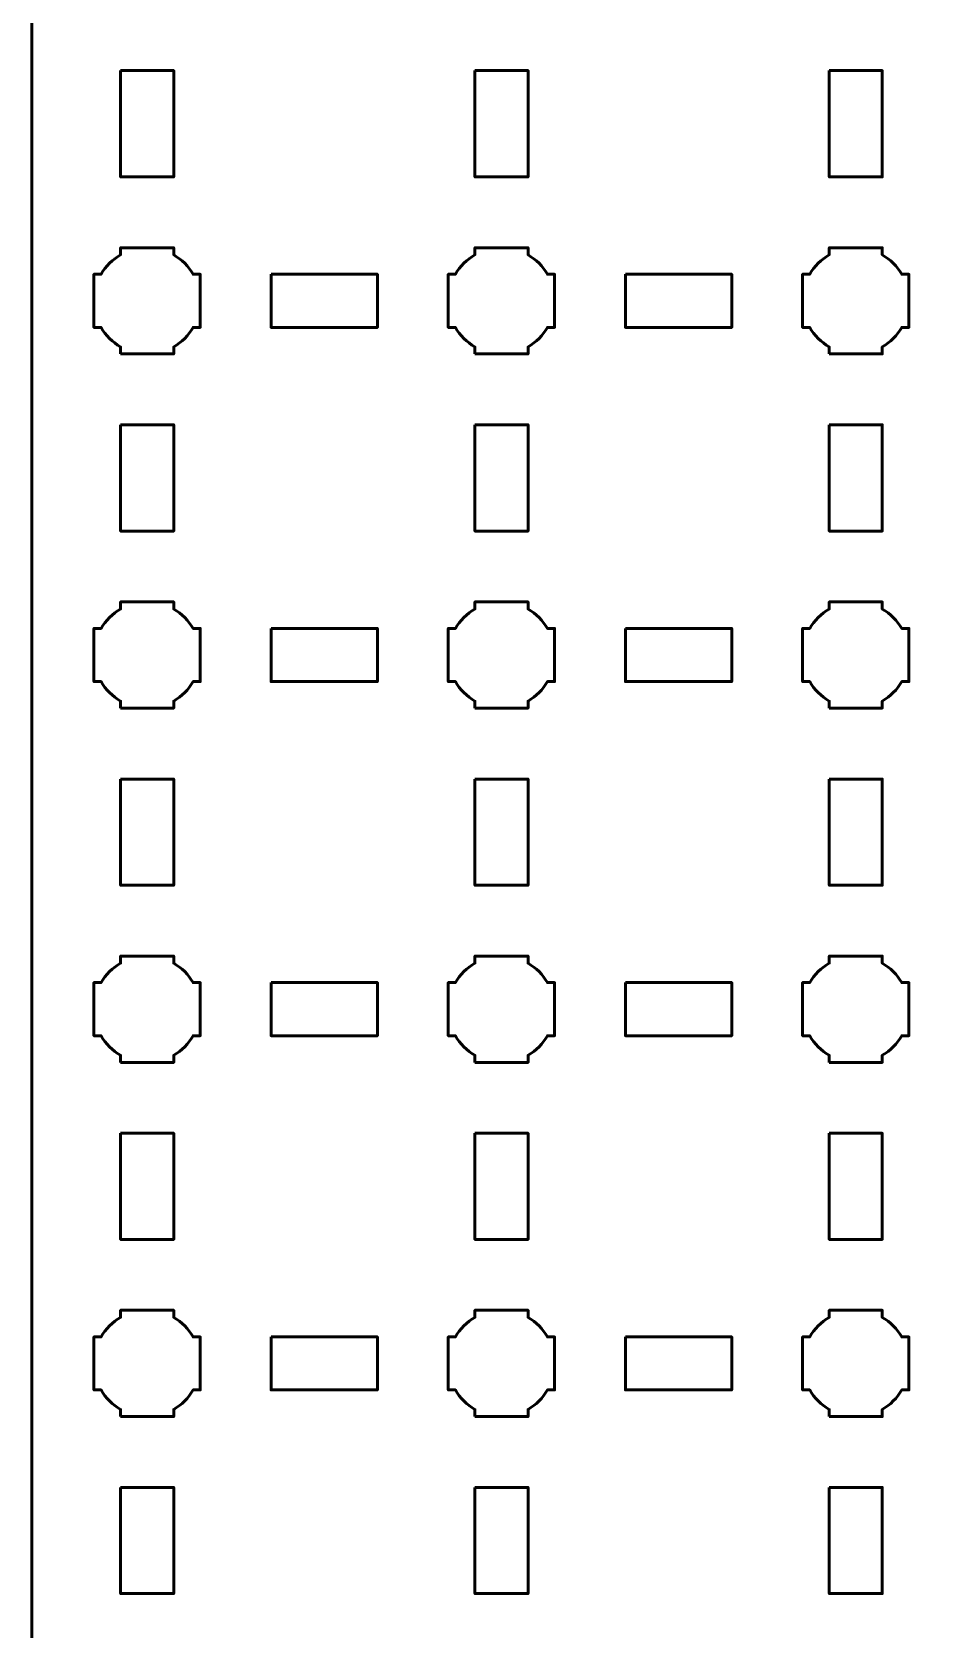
# Model space of a CAD drawing. Header units: centimetres. Extents: x -19.6 to 19.7, y -17.7 to 17.7.
# Drawn here: x -19.65 to -14.57, y -0.5 to 8.52 of the extents above; entities that cross this region are included whole.
import ezdxf

# ---------------------------------------------------------------- set-up
doc = ezdxf.new("R2010")
doc.units = ezdxf.units.CM
doc.header["$MEASUREMENT"] = 0
doc.layers.add('Layer 1', color=7, linetype='Continuous')

msp = doc.modelspace()

# ---------------------------------------------------------------- linework, layer by layer
at = {"layer": 'Layer 1', "lineweight": 53}
for points, knots in [([(-19.14991, 17.65006), (-19.14991, 17.65006), (19.15005, 17.65006), (19.15005, 17.65006), (19.15005, 17.65006), (19.42701, 17.65006), (19.65001, 17.42696), (19.65001, 17.14996), (19.65001, 17.14996), (19.65001, 17.14996), (19.65001, -17.14995), (19.65001, -17.14995), (19.65001, -17.14995), (19.65001, -17.42692), (19.42701, -17.65005), (19.15005, -17.65005), (19.15005, -17.65005), (19.15005, -17.65005), (-19.14991, -17.65005), (-19.14991, -17.65005), (-19.14991, -17.65005), (-19.42691, -17.65005), (-19.65, -17.42692), (-19.65, -17.14995), (-19.65, -17.14995), (-19.65, -17.14995), (-19.65, 17.14996), (-19.65, 17.14996), (-19.65, 17.14996), (-19.65, 17.42696), (-19.42691, 17.65006), (-19.14991, 17.65006)], [0, 0, 0, 0, 0.125, 0.125, 0.125, 0.125, 0.25, 0.25, 0.25, 0.25, 0.375, 0.375, 0.375, 0.375, 0.5, 0.5, 0.5, 0.5, 0.625, 0.625, 0.625, 0.625, 0.75, 0.75, 0.75, 0.75, 0.875, 0.875, 0.875, 0.875, 1, 1, 1, 1]), ([(-19.14991, 8.30007), (-19.14991, 8.30007), (-18.8499, 8.30007), (-18.8499, 8.30007), (-18.8499, 8.30007), (-18.8499, 8.30007), (-18.8499, 7.70007), (-18.8499, 7.70007), (-18.8499, 7.70007), (-18.8499, 7.70007), (-19.14991, 7.70007), (-19.14991, 7.70007), (-19.14991, 7.70007), (-19.14991, 7.70007), (-19.14991, 8.30007), (-19.14991, 8.30007)], [0, 0, 0, 0, 0.25, 0.25, 0.25, 0.25, 0.5, 0.5, 0.5, 0.5, 0.75, 0.75, 0.75, 0.75, 1, 1, 1, 1]), ([(-17.14997, 8.30007), (-17.14997, 8.30007), (-16.84997, 8.30007), (-16.84997, 8.30007), (-16.84997, 8.30007), (-16.84997, 8.30007), (-16.84997, 7.70007), (-16.84997, 7.70007), (-16.84997, 7.70007), (-16.84997, 7.70007), (-17.14997, 7.70007), (-17.14997, 7.70007), (-17.14997, 7.70007), (-17.14997, 7.70007), (-17.14997, 8.30007), (-17.14997, 8.30007)], [0, 0, 0, 0, 0.25, 0.25, 0.25, 0.25, 0.5, 0.5, 0.5, 0.5, 0.75, 0.75, 0.75, 0.75, 1, 1, 1, 1]), ([(-15.15004, 8.30007), (-15.15004, 8.30007), (-14.85004, 8.30007), (-14.85004, 8.30007), (-14.85004, 8.30007), (-14.85004, 8.30007), (-14.85004, 7.70007), (-14.85004, 7.70007), (-14.85004, 7.70007), (-14.85004, 7.70007), (-15.15004, 7.70007), (-15.15004, 7.70007), (-15.15004, 7.70007), (-15.15004, 7.70007), (-15.15004, 8.30007), (-15.15004, 8.30007)], [0, 0, 0, 0, 0.25, 0.25, 0.25, 0.25, 0.5, 0.5, 0.5, 0.5, 0.75, 0.75, 0.75, 0.75, 1, 1, 1, 1]), ([(-19.14991, 6.70005), (-19.14991, 6.70005), (-19.14991, 6.74013), (-19.14991, 6.74013), (-19.14991, 6.74013), (-19.19552, 6.76658), (-19.23344, 6.80451), (-19.25976, 6.85009), (-19.25976, 6.85009), (-19.25976, 6.85009), (-19.29998, 6.85009), (-19.29998, 6.85009), (-19.29998, 6.85009), (-19.29998, 6.85009), (-19.29998, 7.00002), (-19.29998, 7.00002), (-19.29998, 7.00002), (-19.29998, 7.00002), (-19.29998, 7.15009), (-19.29998, 7.15009), (-19.29998, 7.15009), (-19.29998, 7.15009), (-19.25976, 7.15009), (-19.25976, 7.15009), (-19.25976, 7.15009), (-19.23344, 7.19556), (-19.19552, 7.23349), (-19.14991, 7.25994), (-19.14991, 7.25994), (-19.14991, 7.25994), (-19.14991, 7.30002), (-19.14991, 7.30002), (-19.14991, 7.30002), (-19.14991, 7.30002), (-18.99997, 7.30002), (-18.99997, 7.30002), (-18.99997, 7.30002), (-18.99997, 7.30002), (-18.8499, 7.30002), (-18.8499, 7.30002), (-18.8499, 7.30002), (-18.8499, 7.30002), (-18.8499, 7.25994), (-18.8499, 7.25994), (-18.8499, 7.25994), (-18.80443, 7.23349), (-18.7664, 7.19556), (-18.74008, 7.15009), (-18.74008, 7.15009), (-18.74008, 7.15009), (-18.69997, 7.15009), (-18.69997, 7.15009), (-18.69997, 7.15009), (-18.69997, 7.15009), (-18.69997, 7.00002), (-18.69997, 7.00002), (-18.69997, 7.00002), (-18.69997, 7.00002), (-18.69997, 6.85009), (-18.69997, 6.85009), (-18.69997, 6.85009), (-18.69997, 6.85009), (-18.74008, 6.85009), (-18.74008, 6.85009), (-18.74008, 6.85009), (-18.7664, 6.80451), (-18.80443, 6.76658), (-18.8499, 6.74013), (-18.8499, 6.74013), (-18.8499, 6.74013), (-18.8499, 6.70005), (-18.8499, 6.70005), (-18.8499, 6.70005), (-18.8499, 6.70005), (-18.99997, 6.70005), (-18.99997, 6.70005), (-18.99997, 6.70005), (-18.99997, 6.70005), (-19.14991, 6.70005), (-19.14991, 6.70005)], [0, 0, 0, 0, 0.05, 0.05, 0.05, 0.05, 0.1, 0.1, 0.1, 0.1, 0.15, 0.15, 0.15, 0.15, 0.2, 0.2, 0.2, 0.2, 0.25, 0.25, 0.25, 0.25, 0.3, 0.3, 0.3, 0.3, 0.35, 0.35, 0.35, 0.35, 0.4, 0.4, 0.4, 0.4, 0.45, 0.45, 0.45, 0.45, 0.5, 0.5, 0.5, 0.5, 0.55, 0.55, 0.55, 0.55, 0.6, 0.6, 0.6, 0.6, 0.65, 0.65, 0.65, 0.65, 0.7, 0.7, 0.7, 0.7, 0.75, 0.75, 0.75, 0.75, 0.8, 0.8, 0.8, 0.8, 0.85, 0.85, 0.85, 0.85, 0.9, 0.9, 0.9, 0.9, 0.95, 0.95, 0.95, 0.95, 1, 1, 1, 1]), ([(-17.14997, 6.70005), (-17.14997, 6.70005), (-17.14997, 6.74013), (-17.14997, 6.74013), (-17.14997, 6.74013), (-17.19545, 6.76658), (-17.23348, 6.80451), (-17.25979, 6.85009), (-17.25979, 6.85009), (-17.25979, 6.85009), (-17.2999, 6.85009), (-17.2999, 6.85009), (-17.2999, 6.85009), (-17.2999, 6.85009), (-17.2999, 7.00002), (-17.2999, 7.00002), (-17.2999, 7.00002), (-17.2999, 7.00002), (-17.2999, 7.15009), (-17.2999, 7.15009), (-17.2999, 7.15009), (-17.2999, 7.15009), (-17.25979, 7.15009), (-17.25979, 7.15009), (-17.25979, 7.15009), (-17.23348, 7.19556), (-17.19545, 7.23349), (-17.14997, 7.25994), (-17.14997, 7.25994), (-17.14997, 7.25994), (-17.14997, 7.30002), (-17.14997, 7.30002), (-17.14997, 7.30002), (-17.14997, 7.30002), (-16.9999, 7.30002), (-16.9999, 7.30002), (-16.9999, 7.30002), (-16.9999, 7.30002), (-16.84997, 7.30002), (-16.84997, 7.30002), (-16.84997, 7.30002), (-16.84997, 7.30002), (-16.84997, 7.25994), (-16.84997, 7.25994), (-16.84997, 7.25994), (-16.8045, 7.23349), (-16.76647, 7.19556), (-16.74015, 7.15009), (-16.74015, 7.15009), (-16.74015, 7.15009), (-16.6999, 7.15009), (-16.6999, 7.15009), (-16.6999, 7.15009), (-16.6999, 7.15009), (-16.6999, 7.00002), (-16.6999, 7.00002), (-16.6999, 7.00002), (-16.6999, 7.00002), (-16.6999, 6.85009), (-16.6999, 6.85009), (-16.6999, 6.85009), (-16.6999, 6.85009), (-16.74015, 6.85009), (-16.74015, 6.85009), (-16.74015, 6.85009), (-16.76647, 6.80451), (-16.8045, 6.76658), (-16.84997, 6.74013), (-16.84997, 6.74013), (-16.84997, 6.74013), (-16.84997, 6.70005), (-16.84997, 6.70005), (-16.84997, 6.70005), (-16.84997, 6.70005), (-16.9999, 6.70005), (-16.9999, 6.70005), (-16.9999, 6.70005), (-16.9999, 6.70005), (-17.14997, 6.70005), (-17.14997, 6.70005)], [0, 0, 0, 0, 0.05, 0.05, 0.05, 0.05, 0.1, 0.1, 0.1, 0.1, 0.15, 0.15, 0.15, 0.15, 0.2, 0.2, 0.2, 0.2, 0.25, 0.25, 0.25, 0.25, 0.3, 0.3, 0.3, 0.3, 0.35, 0.35, 0.35, 0.35, 0.4, 0.4, 0.4, 0.4, 0.45, 0.45, 0.45, 0.45, 0.5, 0.5, 0.5, 0.5, 0.55, 0.55, 0.55, 0.55, 0.6, 0.6, 0.6, 0.6, 0.65, 0.65, 0.65, 0.65, 0.7, 0.7, 0.7, 0.7, 0.75, 0.75, 0.75, 0.75, 0.8, 0.8, 0.8, 0.8, 0.85, 0.85, 0.85, 0.85, 0.9, 0.9, 0.9, 0.9, 0.95, 0.95, 0.95, 0.95, 1, 1, 1, 1]), ([(-15.15004, 6.70005), (-15.15004, 6.70005), (-15.15004, 6.74013), (-15.15004, 6.74013), (-15.15004, 6.74013), (-15.19551, 6.76658), (-15.2334, 6.80451), (-15.25986, 6.85009), (-15.25986, 6.85009), (-15.25986, 6.85009), (-15.29997, 6.85009), (-15.29997, 6.85009), (-15.29997, 6.85009), (-15.29997, 6.85009), (-15.29997, 7.00002), (-15.29997, 7.00002), (-15.29997, 7.00002), (-15.29997, 7.00002), (-15.29997, 7.15009), (-15.29997, 7.15009), (-15.29997, 7.15009), (-15.29997, 7.15009), (-15.25986, 7.15009), (-15.25986, 7.15009), (-15.25986, 7.15009), (-15.2334, 7.19556), (-15.19551, 7.23349), (-15.15004, 7.25994), (-15.15004, 7.25994), (-15.15004, 7.25994), (-15.15004, 7.30002), (-15.15004, 7.30002), (-15.15004, 7.30002), (-15.15004, 7.30002), (-14.99997, 7.30002), (-14.99997, 7.30002), (-14.99997, 7.30002), (-14.99997, 7.30002), (-14.85004, 7.30002), (-14.85004, 7.30002), (-14.85004, 7.30002), (-14.85004, 7.30002), (-14.85004, 7.25994), (-14.85004, 7.25994), (-14.85004, 7.25994), (-14.80442, 7.23349), (-14.7665, 7.19556), (-14.74018, 7.15009), (-14.74018, 7.15009), (-14.74018, 7.15009), (-14.69997, 7.15009), (-14.69997, 7.15009), (-14.69997, 7.15009), (-14.69997, 7.15009), (-14.69997, 7.00002), (-14.69997, 7.00002), (-14.69997, 7.00002), (-14.69997, 7.00002), (-14.69997, 6.85009), (-14.69997, 6.85009), (-14.69997, 6.85009), (-14.69997, 6.85009), (-14.74018, 6.85009), (-14.74018, 6.85009), (-14.74018, 6.85009), (-14.7665, 6.80451), (-14.80442, 6.76658), (-14.85004, 6.74013), (-14.85004, 6.74013), (-14.85004, 6.74013), (-14.85004, 6.70005), (-14.85004, 6.70005), (-14.85004, 6.70005), (-14.85004, 6.70005), (-14.99997, 6.70005), (-14.99997, 6.70005), (-14.99997, 6.70005), (-14.99997, 6.70005), (-15.15004, 6.70005), (-15.15004, 6.70005)], [0, 0, 0, 0, 0.05, 0.05, 0.05, 0.05, 0.1, 0.1, 0.1, 0.1, 0.15, 0.15, 0.15, 0.15, 0.2, 0.2, 0.2, 0.2, 0.25, 0.25, 0.25, 0.25, 0.3, 0.3, 0.3, 0.3, 0.35, 0.35, 0.35, 0.35, 0.4, 0.4, 0.4, 0.4, 0.45, 0.45, 0.45, 0.45, 0.5, 0.5, 0.5, 0.5, 0.55, 0.55, 0.55, 0.55, 0.6, 0.6, 0.6, 0.6, 0.65, 0.65, 0.65, 0.65, 0.7, 0.7, 0.7, 0.7, 0.75, 0.75, 0.75, 0.75, 0.8, 0.8, 0.8, 0.8, 0.85, 0.85, 0.85, 0.85, 0.9, 0.9, 0.9, 0.9, 0.95, 0.95, 0.95, 0.95, 1, 1, 1, 1]), ([(-18.29996, 7.14995), (-18.29996, 7.14995), (-17.69995, 7.14995), (-17.69995, 7.14995), (-17.69995, 7.14995), (-17.69995, 7.14995), (-17.69995, 6.84995), (-17.69995, 6.84995), (-17.69995, 6.84995), (-17.69995, 6.84995), (-18.29996, 6.84995), (-18.29996, 6.84995), (-18.29996, 6.84995), (-18.29996, 6.84995), (-18.29996, 7.14995), (-18.29996, 7.14995)], [0, 0, 0, 0, 0.25, 0.25, 0.25, 0.25, 0.5, 0.5, 0.5, 0.5, 0.75, 0.75, 0.75, 0.75, 1, 1, 1, 1]), ([(-16.29999, 7.14995), (-16.29999, 7.14995), (-15.69999, 7.14995), (-15.69999, 7.14995), (-15.69999, 7.14995), (-15.69999, 7.14995), (-15.69999, 6.84995), (-15.69999, 6.84995), (-15.69999, 6.84995), (-15.69999, 6.84995), (-16.29999, 6.84995), (-16.29999, 6.84995), (-16.29999, 6.84995), (-16.29999, 6.84995), (-16.29999, 7.14995), (-16.29999, 7.14995)], [0, 0, 0, 0, 0.25, 0.25, 0.25, 0.25, 0.5, 0.5, 0.5, 0.5, 0.75, 0.75, 0.75, 0.75, 1, 1, 1, 1]), ([(-19.14991, 6.3), (-19.14991, 6.3), (-18.8499, 6.3), (-18.8499, 6.3), (-18.8499, 6.3), (-18.8499, 6.3), (-18.8499, 5.7), (-18.8499, 5.7), (-18.8499, 5.7), (-18.8499, 5.7), (-19.14991, 5.7), (-19.14991, 5.7), (-19.14991, 5.7), (-19.14991, 5.7), (-19.14991, 6.3), (-19.14991, 6.3)], [0, 0, 0, 0, 0.25, 0.25, 0.25, 0.25, 0.5, 0.5, 0.5, 0.5, 0.75, 0.75, 0.75, 0.75, 1, 1, 1, 1]), ([(-17.14997, 6.3), (-17.14997, 6.3), (-16.84997, 6.3), (-16.84997, 6.3), (-16.84997, 6.3), (-16.84997, 6.3), (-16.84997, 5.7), (-16.84997, 5.7), (-16.84997, 5.7), (-16.84997, 5.7), (-17.14997, 5.7), (-17.14997, 5.7), (-17.14997, 5.7), (-17.14997, 5.7), (-17.14997, 6.3), (-17.14997, 6.3)], [0, 0, 0, 0, 0.25, 0.25, 0.25, 0.25, 0.5, 0.5, 0.5, 0.5, 0.75, 0.75, 0.75, 0.75, 1, 1, 1, 1]), ([(-15.15004, 6.3), (-15.15004, 6.3), (-14.85004, 6.3), (-14.85004, 6.3), (-14.85004, 6.3), (-14.85004, 6.3), (-14.85004, 5.7), (-14.85004, 5.7), (-14.85004, 5.7), (-14.85004, 5.7), (-15.15004, 5.7), (-15.15004, 5.7), (-15.15004, 5.7), (-15.15004, 5.7), (-15.15004, 6.3), (-15.15004, 6.3)], [0, 0, 0, 0, 0.25, 0.25, 0.25, 0.25, 0.5, 0.5, 0.5, 0.5, 0.75, 0.75, 0.75, 0.75, 1, 1, 1, 1]), ([(-19.14991, 4.70008), (-19.14991, 4.70008), (-19.14991, 4.74019), (-19.14991, 4.74019), (-19.14991, 4.74019), (-19.19552, 4.76651), (-19.23344, 4.80454), (-19.25976, 4.85001), (-19.25976, 4.85001), (-19.25976, 4.85001), (-19.29998, 4.85001), (-19.29998, 4.85001), (-19.29998, 4.85001), (-19.29998, 4.85001), (-19.29998, 5.00009), (-19.29998, 5.00009), (-19.29998, 5.00009), (-19.29998, 5.00009), (-19.29998, 5.15002), (-19.29998, 5.15002), (-19.29998, 5.15002), (-19.29998, 5.15002), (-19.25976, 5.15002), (-19.25976, 5.15002), (-19.25976, 5.15002), (-19.23344, 5.19563), (-19.19552, 5.23352), (-19.14991, 5.25984), (-19.14991, 5.25984), (-19.14991, 5.25984), (-19.14991, 5.30009), (-19.14991, 5.30009), (-19.14991, 5.30009), (-19.14991, 5.30009), (-18.99997, 5.30009), (-18.99997, 5.30009), (-18.99997, 5.30009), (-18.99997, 5.30009), (-18.8499, 5.30009), (-18.8499, 5.30009), (-18.8499, 5.30009), (-18.8499, 5.30009), (-18.8499, 5.25984), (-18.8499, 5.25984), (-18.8499, 5.25984), (-18.80443, 5.23352), (-18.7664, 5.19563), (-18.74008, 5.15002), (-18.74008, 5.15002), (-18.74008, 5.15002), (-18.69997, 5.15002), (-18.69997, 5.15002), (-18.69997, 5.15002), (-18.69997, 5.15002), (-18.69997, 5.00009), (-18.69997, 5.00009), (-18.69997, 5.00009), (-18.69997, 5.00009), (-18.69997, 4.85001), (-18.69997, 4.85001), (-18.69997, 4.85001), (-18.69997, 4.85001), (-18.74008, 4.85001), (-18.74008, 4.85001), (-18.74008, 4.85001), (-18.7664, 4.80454), (-18.80443, 4.76651), (-18.8499, 4.74019), (-18.8499, 4.74019), (-18.8499, 4.74019), (-18.8499, 4.70008), (-18.8499, 4.70008), (-18.8499, 4.70008), (-18.8499, 4.70008), (-18.99997, 4.70008), (-18.99997, 4.70008), (-18.99997, 4.70008), (-18.99997, 4.70008), (-19.14991, 4.70008), (-19.14991, 4.70008)], [0, 0, 0, 0, 0.05, 0.05, 0.05, 0.05, 0.1, 0.1, 0.1, 0.1, 0.15, 0.15, 0.15, 0.15, 0.2, 0.2, 0.2, 0.2, 0.25, 0.25, 0.25, 0.25, 0.3, 0.3, 0.3, 0.3, 0.35, 0.35, 0.35, 0.35, 0.4, 0.4, 0.4, 0.4, 0.45, 0.45, 0.45, 0.45, 0.5, 0.5, 0.5, 0.5, 0.55, 0.55, 0.55, 0.55, 0.6, 0.6, 0.6, 0.6, 0.65, 0.65, 0.65, 0.65, 0.7, 0.7, 0.7, 0.7, 0.75, 0.75, 0.75, 0.75, 0.8, 0.8, 0.8, 0.8, 0.85, 0.85, 0.85, 0.85, 0.9, 0.9, 0.9, 0.9, 0.95, 0.95, 0.95, 0.95, 1, 1, 1, 1]), ([(-17.14997, 4.70008), (-17.14997, 4.70008), (-17.14997, 4.74019), (-17.14997, 4.74019), (-17.14997, 4.74019), (-17.19545, 4.76651), (-17.23348, 4.80454), (-17.25979, 4.85001), (-17.25979, 4.85001), (-17.25979, 4.85001), (-17.2999, 4.85001), (-17.2999, 4.85001), (-17.2999, 4.85001), (-17.2999, 4.85001), (-17.2999, 5.00009), (-17.2999, 5.00009), (-17.2999, 5.00009), (-17.2999, 5.00009), (-17.2999, 5.15002), (-17.2999, 5.15002), (-17.2999, 5.15002), (-17.2999, 5.15002), (-17.25979, 5.15002), (-17.25979, 5.15002), (-17.25979, 5.15002), (-17.23348, 5.19563), (-17.19545, 5.23352), (-17.14997, 5.25984), (-17.14997, 5.25984), (-17.14997, 5.25984), (-17.14997, 5.30009), (-17.14997, 5.30009), (-17.14997, 5.30009), (-17.14997, 5.30009), (-16.9999, 5.30009), (-16.9999, 5.30009), (-16.9999, 5.30009), (-16.9999, 5.30009), (-16.84997, 5.30009), (-16.84997, 5.30009), (-16.84997, 5.30009), (-16.84997, 5.30009), (-16.84997, 5.25984), (-16.84997, 5.25984), (-16.84997, 5.25984), (-16.8045, 5.23352), (-16.76647, 5.19563), (-16.74015, 5.15002), (-16.74015, 5.15002), (-16.74015, 5.15002), (-16.6999, 5.15002), (-16.6999, 5.15002), (-16.6999, 5.15002), (-16.6999, 5.15002), (-16.6999, 5.00009), (-16.6999, 5.00009), (-16.6999, 5.00009), (-16.6999, 5.00009), (-16.6999, 4.85001), (-16.6999, 4.85001), (-16.6999, 4.85001), (-16.6999, 4.85001), (-16.74015, 4.85001), (-16.74015, 4.85001), (-16.74015, 4.85001), (-16.76647, 4.80454), (-16.8045, 4.76651), (-16.84997, 4.74019), (-16.84997, 4.74019), (-16.84997, 4.74019), (-16.84997, 4.70008), (-16.84997, 4.70008), (-16.84997, 4.70008), (-16.84997, 4.70008), (-16.9999, 4.70008), (-16.9999, 4.70008), (-16.9999, 4.70008), (-16.9999, 4.70008), (-17.14997, 4.70008), (-17.14997, 4.70008)], [0, 0, 0, 0, 0.05, 0.05, 0.05, 0.05, 0.1, 0.1, 0.1, 0.1, 0.15, 0.15, 0.15, 0.15, 0.2, 0.2, 0.2, 0.2, 0.25, 0.25, 0.25, 0.25, 0.3, 0.3, 0.3, 0.3, 0.35, 0.35, 0.35, 0.35, 0.4, 0.4, 0.4, 0.4, 0.45, 0.45, 0.45, 0.45, 0.5, 0.5, 0.5, 0.5, 0.55, 0.55, 0.55, 0.55, 0.6, 0.6, 0.6, 0.6, 0.65, 0.65, 0.65, 0.65, 0.7, 0.7, 0.7, 0.7, 0.75, 0.75, 0.75, 0.75, 0.8, 0.8, 0.8, 0.8, 0.85, 0.85, 0.85, 0.85, 0.9, 0.9, 0.9, 0.9, 0.95, 0.95, 0.95, 0.95, 1, 1, 1, 1]), ([(-15.15004, 4.70008), (-15.15004, 4.70008), (-15.15004, 4.74019), (-15.15004, 4.74019), (-15.15004, 4.74019), (-15.19551, 4.76651), (-15.2334, 4.80454), (-15.25986, 4.85001), (-15.25986, 4.85001), (-15.25986, 4.85001), (-15.29997, 4.85001), (-15.29997, 4.85001), (-15.29997, 4.85001), (-15.29997, 4.85001), (-15.29997, 5.00009), (-15.29997, 5.00009), (-15.29997, 5.00009), (-15.29997, 5.00009), (-15.29997, 5.15002), (-15.29997, 5.15002), (-15.29997, 5.15002), (-15.29997, 5.15002), (-15.25986, 5.15002), (-15.25986, 5.15002), (-15.25986, 5.15002), (-15.2334, 5.19563), (-15.19551, 5.23352), (-15.15004, 5.25984), (-15.15004, 5.25984), (-15.15004, 5.25984), (-15.15004, 5.30009), (-15.15004, 5.30009), (-15.15004, 5.30009), (-15.15004, 5.30009), (-14.99997, 5.30009), (-14.99997, 5.30009), (-14.99997, 5.30009), (-14.99997, 5.30009), (-14.85004, 5.30009), (-14.85004, 5.30009), (-14.85004, 5.30009), (-14.85004, 5.30009), (-14.85004, 5.25984), (-14.85004, 5.25984), (-14.85004, 5.25984), (-14.80442, 5.23352), (-14.7665, 5.19563), (-14.74018, 5.15002), (-14.74018, 5.15002), (-14.74018, 5.15002), (-14.69997, 5.15002), (-14.69997, 5.15002), (-14.69997, 5.15002), (-14.69997, 5.15002), (-14.69997, 5.00009), (-14.69997, 5.00009), (-14.69997, 5.00009), (-14.69997, 5.00009), (-14.69997, 4.85001), (-14.69997, 4.85001), (-14.69997, 4.85001), (-14.69997, 4.85001), (-14.74018, 4.85001), (-14.74018, 4.85001), (-14.74018, 4.85001), (-14.7665, 4.80454), (-14.80442, 4.76651), (-14.85004, 4.74019), (-14.85004, 4.74019), (-14.85004, 4.74019), (-14.85004, 4.70008), (-14.85004, 4.70008), (-14.85004, 4.70008), (-14.85004, 4.70008), (-14.99997, 4.70008), (-14.99997, 4.70008), (-14.99997, 4.70008), (-14.99997, 4.70008), (-15.15004, 4.70008), (-15.15004, 4.70008)], [0, 0, 0, 0, 0.05, 0.05, 0.05, 0.05, 0.1, 0.1, 0.1, 0.1, 0.15, 0.15, 0.15, 0.15, 0.2, 0.2, 0.2, 0.2, 0.25, 0.25, 0.25, 0.25, 0.3, 0.3, 0.3, 0.3, 0.35, 0.35, 0.35, 0.35, 0.4, 0.4, 0.4, 0.4, 0.45, 0.45, 0.45, 0.45, 0.5, 0.5, 0.5, 0.5, 0.55, 0.55, 0.55, 0.55, 0.6, 0.6, 0.6, 0.6, 0.65, 0.65, 0.65, 0.65, 0.7, 0.7, 0.7, 0.7, 0.75, 0.75, 0.75, 0.75, 0.8, 0.8, 0.8, 0.8, 0.85, 0.85, 0.85, 0.85, 0.9, 0.9, 0.9, 0.9, 0.95, 0.95, 0.95, 0.95, 1, 1, 1, 1]), ([(-18.29996, 5.15002), (-18.29996, 5.15002), (-17.69995, 5.15002), (-17.69995, 5.15002), (-17.69995, 5.15002), (-17.69995, 5.15002), (-17.69995, 4.85001), (-17.69995, 4.85001), (-17.69995, 4.85001), (-17.69995, 4.85001), (-18.29996, 4.85001), (-18.29996, 4.85001), (-18.29996, 4.85001), (-18.29996, 4.85001), (-18.29996, 5.15002), (-18.29996, 5.15002)], [0, 0, 0, 0, 0.25, 0.25, 0.25, 0.25, 0.5, 0.5, 0.5, 0.5, 0.75, 0.75, 0.75, 0.75, 1, 1, 1, 1]), ([(-16.29999, 5.15002), (-16.29999, 5.15002), (-15.69999, 5.15002), (-15.69999, 5.15002), (-15.69999, 5.15002), (-15.69999, 5.15002), (-15.69999, 4.85001), (-15.69999, 4.85001), (-15.69999, 4.85001), (-15.69999, 4.85001), (-16.29999, 4.85001), (-16.29999, 4.85001), (-16.29999, 4.85001), (-16.29999, 4.85001), (-16.29999, 5.15002), (-16.29999, 5.15002)], [0, 0, 0, 0, 0.25, 0.25, 0.25, 0.25, 0.5, 0.5, 0.5, 0.5, 0.75, 0.75, 0.75, 0.75, 1, 1, 1, 1]), ([(-19.14991, 4.30003), (-19.14991, 4.30003), (-18.8499, 4.30003), (-18.8499, 4.30003), (-18.8499, 4.30003), (-18.8499, 4.30003), (-18.8499, 3.70003), (-18.8499, 3.70003), (-18.8499, 3.70003), (-18.8499, 3.70003), (-19.14991, 3.70003), (-19.14991, 3.70003), (-19.14991, 3.70003), (-19.14991, 3.70003), (-19.14991, 4.30003), (-19.14991, 4.30003)], [0, 0, 0, 0, 0.25, 0.25, 0.25, 0.25, 0.5, 0.5, 0.5, 0.5, 0.75, 0.75, 0.75, 0.75, 1, 1, 1, 1]), ([(-17.14997, 4.30003), (-17.14997, 4.30003), (-16.84997, 4.30003), (-16.84997, 4.30003), (-16.84997, 4.30003), (-16.84997, 4.30003), (-16.84997, 3.70003), (-16.84997, 3.70003), (-16.84997, 3.70003), (-16.84997, 3.70003), (-17.14997, 3.70003), (-17.14997, 3.70003), (-17.14997, 3.70003), (-17.14997, 3.70003), (-17.14997, 4.30003), (-17.14997, 4.30003)], [0, 0, 0, 0, 0.25, 0.25, 0.25, 0.25, 0.5, 0.5, 0.5, 0.5, 0.75, 0.75, 0.75, 0.75, 1, 1, 1, 1]), ([(-15.15004, 4.30003), (-15.15004, 4.30003), (-14.85004, 4.30003), (-14.85004, 4.30003), (-14.85004, 4.30003), (-14.85004, 4.30003), (-14.85004, 3.70003), (-14.85004, 3.70003), (-14.85004, 3.70003), (-14.85004, 3.70003), (-15.15004, 3.70003), (-15.15004, 3.70003), (-15.15004, 3.70003), (-15.15004, 3.70003), (-15.15004, 4.30003), (-15.15004, 4.30003)], [0, 0, 0, 0, 0.25, 0.25, 0.25, 0.25, 0.5, 0.5, 0.5, 0.5, 0.75, 0.75, 0.75, 0.75, 1, 1, 1, 1]), ([(-19.14991, 2.70001), (-19.14991, 2.70001), (-19.14991, 2.74023), (-19.14991, 2.74023), (-19.14991, 2.74023), (-19.19552, 2.76658), (-19.23344, 2.80447), (-19.25976, 2.85008), (-19.25976, 2.85008), (-19.25976, 2.85008), (-19.29998, 2.85008), (-19.29998, 2.85008), (-19.29998, 2.85008), (-19.29998, 2.85008), (-19.29998, 3.00001), (-19.29998, 3.00001), (-19.29998, 3.00001), (-19.29998, 3.00001), (-19.29998, 3.15008), (-19.29998, 3.15008), (-19.29998, 3.15008), (-19.29998, 3.15008), (-19.25976, 3.15008), (-19.25976, 3.15008), (-19.25976, 3.15008), (-19.23344, 3.19556), (-19.19552, 3.23359), (-19.14991, 3.2599), (-19.14991, 3.2599), (-19.14991, 3.2599), (-19.14991, 3.30001), (-19.14991, 3.30001), (-19.14991, 3.30001), (-19.14991, 3.30001), (-18.99997, 3.30001), (-18.99997, 3.30001), (-18.99997, 3.30001), (-18.99997, 3.30001), (-18.8499, 3.30001), (-18.8499, 3.30001), (-18.8499, 3.30001), (-18.8499, 3.30001), (-18.8499, 3.2599), (-18.8499, 3.2599), (-18.8499, 3.2599), (-18.80443, 3.23359), (-18.7664, 3.19556), (-18.74008, 3.15008), (-18.74008, 3.15008), (-18.74008, 3.15008), (-18.69997, 3.15008), (-18.69997, 3.15008), (-18.69997, 3.15008), (-18.69997, 3.15008), (-18.69997, 3.00001), (-18.69997, 3.00001), (-18.69997, 3.00001), (-18.69997, 3.00001), (-18.69997, 2.85008), (-18.69997, 2.85008), (-18.69997, 2.85008), (-18.69997, 2.85008), (-18.74008, 2.85008), (-18.74008, 2.85008), (-18.74008, 2.85008), (-18.7664, 2.80447), (-18.80443, 2.76658), (-18.8499, 2.74023), (-18.8499, 2.74023), (-18.8499, 2.74023), (-18.8499, 2.70001), (-18.8499, 2.70001), (-18.8499, 2.70001), (-18.8499, 2.70001), (-18.99997, 2.70001), (-18.99997, 2.70001), (-18.99997, 2.70001), (-18.99997, 2.70001), (-19.14991, 2.70001), (-19.14991, 2.70001)], [0, 0, 0, 0, 0.05, 0.05, 0.05, 0.05, 0.1, 0.1, 0.1, 0.1, 0.15, 0.15, 0.15, 0.15, 0.2, 0.2, 0.2, 0.2, 0.25, 0.25, 0.25, 0.25, 0.3, 0.3, 0.3, 0.3, 0.35, 0.35, 0.35, 0.35, 0.4, 0.4, 0.4, 0.4, 0.45, 0.45, 0.45, 0.45, 0.5, 0.5, 0.5, 0.5, 0.55, 0.55, 0.55, 0.55, 0.6, 0.6, 0.6, 0.6, 0.65, 0.65, 0.65, 0.65, 0.7, 0.7, 0.7, 0.7, 0.75, 0.75, 0.75, 0.75, 0.8, 0.8, 0.8, 0.8, 0.85, 0.85, 0.85, 0.85, 0.9, 0.9, 0.9, 0.9, 0.95, 0.95, 0.95, 0.95, 1, 1, 1, 1]), ([(-17.14997, 2.70001), (-17.14997, 2.70001), (-17.14997, 2.74023), (-17.14997, 2.74023), (-17.14997, 2.74023), (-17.19545, 2.76658), (-17.23348, 2.80447), (-17.25979, 2.85008), (-17.25979, 2.85008), (-17.25979, 2.85008), (-17.2999, 2.85008), (-17.2999, 2.85008), (-17.2999, 2.85008), (-17.2999, 2.85008), (-17.2999, 3.00001), (-17.2999, 3.00001), (-17.2999, 3.00001), (-17.2999, 3.00001), (-17.2999, 3.15008), (-17.2999, 3.15008), (-17.2999, 3.15008), (-17.2999, 3.15008), (-17.25979, 3.15008), (-17.25979, 3.15008), (-17.25979, 3.15008), (-17.23348, 3.19556), (-17.19545, 3.23359), (-17.14997, 3.2599), (-17.14997, 3.2599), (-17.14997, 3.2599), (-17.14997, 3.30001), (-17.14997, 3.30001), (-17.14997, 3.30001), (-17.14997, 3.30001), (-16.9999, 3.30001), (-16.9999, 3.30001), (-16.9999, 3.30001), (-16.9999, 3.30001), (-16.84997, 3.30001), (-16.84997, 3.30001), (-16.84997, 3.30001), (-16.84997, 3.30001), (-16.84997, 3.2599), (-16.84997, 3.2599), (-16.84997, 3.2599), (-16.8045, 3.23359), (-16.76647, 3.19556), (-16.74015, 3.15008), (-16.74015, 3.15008), (-16.74015, 3.15008), (-16.6999, 3.15008), (-16.6999, 3.15008), (-16.6999, 3.15008), (-16.6999, 3.15008), (-16.6999, 3.00001), (-16.6999, 3.00001), (-16.6999, 3.00001), (-16.6999, 3.00001), (-16.6999, 2.85008), (-16.6999, 2.85008), (-16.6999, 2.85008), (-16.6999, 2.85008), (-16.74015, 2.85008), (-16.74015, 2.85008), (-16.74015, 2.85008), (-16.76647, 2.80447), (-16.8045, 2.76658), (-16.84997, 2.74023), (-16.84997, 2.74023), (-16.84997, 2.74023), (-16.84997, 2.70001), (-16.84997, 2.70001), (-16.84997, 2.70001), (-16.84997, 2.70001), (-16.9999, 2.70001), (-16.9999, 2.70001), (-16.9999, 2.70001), (-16.9999, 2.70001), (-17.14997, 2.70001), (-17.14997, 2.70001)], [0, 0, 0, 0, 0.05, 0.05, 0.05, 0.05, 0.1, 0.1, 0.1, 0.1, 0.15, 0.15, 0.15, 0.15, 0.2, 0.2, 0.2, 0.2, 0.25, 0.25, 0.25, 0.25, 0.3, 0.3, 0.3, 0.3, 0.35, 0.35, 0.35, 0.35, 0.4, 0.4, 0.4, 0.4, 0.45, 0.45, 0.45, 0.45, 0.5, 0.5, 0.5, 0.5, 0.55, 0.55, 0.55, 0.55, 0.6, 0.6, 0.6, 0.6, 0.65, 0.65, 0.65, 0.65, 0.7, 0.7, 0.7, 0.7, 0.75, 0.75, 0.75, 0.75, 0.8, 0.8, 0.8, 0.8, 0.85, 0.85, 0.85, 0.85, 0.9, 0.9, 0.9, 0.9, 0.95, 0.95, 0.95, 0.95, 1, 1, 1, 1]), ([(-15.15004, 2.70001), (-15.15004, 2.70001), (-15.15004, 2.74023), (-15.15004, 2.74023), (-15.15004, 2.74023), (-15.19551, 2.76658), (-15.2334, 2.80447), (-15.25986, 2.85008), (-15.25986, 2.85008), (-15.25986, 2.85008), (-15.29997, 2.85008), (-15.29997, 2.85008), (-15.29997, 2.85008), (-15.29997, 2.85008), (-15.29997, 3.00001), (-15.29997, 3.00001), (-15.29997, 3.00001), (-15.29997, 3.00001), (-15.29997, 3.15008), (-15.29997, 3.15008), (-15.29997, 3.15008), (-15.29997, 3.15008), (-15.25986, 3.15008), (-15.25986, 3.15008), (-15.25986, 3.15008), (-15.2334, 3.19556), (-15.19551, 3.23359), (-15.15004, 3.2599), (-15.15004, 3.2599), (-15.15004, 3.2599), (-15.15004, 3.30001), (-15.15004, 3.30001), (-15.15004, 3.30001), (-15.15004, 3.30001), (-14.99997, 3.30001), (-14.99997, 3.30001), (-14.99997, 3.30001), (-14.99997, 3.30001), (-14.85004, 3.30001), (-14.85004, 3.30001), (-14.85004, 3.30001), (-14.85004, 3.30001), (-14.85004, 3.2599), (-14.85004, 3.2599), (-14.85004, 3.2599), (-14.80442, 3.23359), (-14.7665, 3.19556), (-14.74018, 3.15008), (-14.74018, 3.15008), (-14.74018, 3.15008), (-14.69997, 3.15008), (-14.69997, 3.15008), (-14.69997, 3.15008), (-14.69997, 3.15008), (-14.69997, 3.00001), (-14.69997, 3.00001), (-14.69997, 3.00001), (-14.69997, 3.00001), (-14.69997, 2.85008), (-14.69997, 2.85008), (-14.69997, 2.85008), (-14.69997, 2.85008), (-14.74018, 2.85008), (-14.74018, 2.85008), (-14.74018, 2.85008), (-14.7665, 2.80447), (-14.80442, 2.76658), (-14.85004, 2.74023), (-14.85004, 2.74023), (-14.85004, 2.74023), (-14.85004, 2.70001), (-14.85004, 2.70001), (-14.85004, 2.70001), (-14.85004, 2.70001), (-14.99997, 2.70001), (-14.99997, 2.70001), (-14.99997, 2.70001), (-14.99997, 2.70001), (-15.15004, 2.70001), (-15.15004, 2.70001)], [0, 0, 0, 0, 0.05, 0.05, 0.05, 0.05, 0.1, 0.1, 0.1, 0.1, 0.15, 0.15, 0.15, 0.15, 0.2, 0.2, 0.2, 0.2, 0.25, 0.25, 0.25, 0.25, 0.3, 0.3, 0.3, 0.3, 0.35, 0.35, 0.35, 0.35, 0.4, 0.4, 0.4, 0.4, 0.45, 0.45, 0.45, 0.45, 0.5, 0.5, 0.5, 0.5, 0.55, 0.55, 0.55, 0.55, 0.6, 0.6, 0.6, 0.6, 0.65, 0.65, 0.65, 0.65, 0.7, 0.7, 0.7, 0.7, 0.75, 0.75, 0.75, 0.75, 0.8, 0.8, 0.8, 0.8, 0.85, 0.85, 0.85, 0.85, 0.9, 0.9, 0.9, 0.9, 0.95, 0.95, 0.95, 0.95, 1, 1, 1, 1]), ([(-18.29996, 3.15008), (-18.29996, 3.15008), (-17.69995, 3.15008), (-17.69995, 3.15008), (-17.69995, 3.15008), (-17.69995, 3.15008), (-17.69995, 2.85008), (-17.69995, 2.85008), (-17.69995, 2.85008), (-17.69995, 2.85008), (-18.29996, 2.85008), (-18.29996, 2.85008), (-18.29996, 2.85008), (-18.29996, 2.85008), (-18.29996, 3.15008), (-18.29996, 3.15008)], [0, 0, 0, 0, 0.25, 0.25, 0.25, 0.25, 0.5, 0.5, 0.5, 0.5, 0.75, 0.75, 0.75, 0.75, 1, 1, 1, 1]), ([(-16.29999, 3.15008), (-16.29999, 3.15008), (-15.69999, 3.15008), (-15.69999, 3.15008), (-15.69999, 3.15008), (-15.69999, 3.15008), (-15.69999, 2.85008), (-15.69999, 2.85008), (-15.69999, 2.85008), (-15.69999, 2.85008), (-16.29999, 2.85008), (-16.29999, 2.85008), (-16.29999, 2.85008), (-16.29999, 2.85008), (-16.29999, 3.15008), (-16.29999, 3.15008)], [0, 0, 0, 0, 0.25, 0.25, 0.25, 0.25, 0.5, 0.5, 0.5, 0.5, 0.75, 0.75, 0.75, 0.75, 1, 1, 1, 1]), ([(-19.14991, 2.29996), (-19.14991, 2.29996), (-18.8499, 2.29996), (-18.8499, 2.29996), (-18.8499, 2.29996), (-18.8499, 2.29996), (-18.8499, 1.69995), (-18.8499, 1.69995), (-18.8499, 1.69995), (-18.8499, 1.69995), (-19.14991, 1.69995), (-19.14991, 1.69995), (-19.14991, 1.69995), (-19.14991, 1.69995), (-19.14991, 2.29996), (-19.14991, 2.29996)], [0, 0, 0, 0, 0.25, 0.25, 0.25, 0.25, 0.5, 0.5, 0.5, 0.5, 0.75, 0.75, 0.75, 0.75, 1, 1, 1, 1]), ([(-17.14997, 2.29996), (-17.14997, 2.29996), (-16.84997, 2.29996), (-16.84997, 2.29996), (-16.84997, 2.29996), (-16.84997, 2.29996), (-16.84997, 1.69995), (-16.84997, 1.69995), (-16.84997, 1.69995), (-16.84997, 1.69995), (-17.14997, 1.69995), (-17.14997, 1.69995), (-17.14997, 1.69995), (-17.14997, 1.69995), (-17.14997, 2.29996), (-17.14997, 2.29996)], [0, 0, 0, 0, 0.25, 0.25, 0.25, 0.25, 0.5, 0.5, 0.5, 0.5, 0.75, 0.75, 0.75, 0.75, 1, 1, 1, 1]), ([(-15.15004, 2.29996), (-15.15004, 2.29996), (-14.85004, 2.29996), (-14.85004, 2.29996), (-14.85004, 2.29996), (-14.85004, 2.29996), (-14.85004, 1.69995), (-14.85004, 1.69995), (-14.85004, 1.69995), (-14.85004, 1.69995), (-15.15004, 1.69995), (-15.15004, 1.69995), (-15.15004, 1.69995), (-15.15004, 1.69995), (-15.15004, 2.29996), (-15.15004, 2.29996)], [0, 0, 0, 0, 0.25, 0.25, 0.25, 0.25, 0.5, 0.5, 0.5, 0.5, 0.75, 0.75, 0.75, 0.75, 1, 1, 1, 1]), ([(-19.14991, 0.70004), (-19.14991, 0.70004), (-19.14991, 0.74015), (-19.14991, 0.74015), (-19.14991, 0.74015), (-19.19552, 0.76661), (-19.23344, 0.8045), (-19.25976, 0.84997), (-19.25976, 0.84997), (-19.25976, 0.84997), (-19.29998, 0.84997), (-19.29998, 0.84997), (-19.29998, 0.84997), (-19.29998, 0.84997), (-19.29998, 1.00004), (-19.29998, 1.00004), (-19.29998, 1.00004), (-19.29998, 1.00004), (-19.29998, 1.14997), (-19.29998, 1.14997), (-19.29998, 1.14997), (-19.29998, 1.14997), (-19.25976, 1.14997), (-19.25976, 1.14997), (-19.25976, 1.14997), (-19.23344, 1.19559), (-19.19552, 1.23351), (-19.14991, 1.25997), (-19.14991, 1.25997), (-19.14991, 1.25997), (-19.14991, 1.30005), (-19.14991, 1.30005), (-19.14991, 1.30005), (-19.14991, 1.30005), (-18.99997, 1.30005), (-18.99997, 1.30005), (-18.99997, 1.30005), (-18.99997, 1.30005), (-18.8499, 1.30005), (-18.8499, 1.30005), (-18.8499, 1.30005), (-18.8499, 1.30005), (-18.8499, 1.25997), (-18.8499, 1.25997), (-18.8499, 1.25997), (-18.80443, 1.23351), (-18.7664, 1.19559), (-18.74008, 1.14997), (-18.74008, 1.14997), (-18.74008, 1.14997), (-18.69997, 1.14997), (-18.69997, 1.14997), (-18.69997, 1.14997), (-18.69997, 1.14997), (-18.69997, 1.00004), (-18.69997, 1.00004), (-18.69997, 1.00004), (-18.69997, 1.00004), (-18.69997, 0.84997), (-18.69997, 0.84997), (-18.69997, 0.84997), (-18.69997, 0.84997), (-18.74008, 0.84997), (-18.74008, 0.84997), (-18.74008, 0.84997), (-18.7664, 0.8045), (-18.80443, 0.76661), (-18.8499, 0.74015), (-18.8499, 0.74015), (-18.8499, 0.74015), (-18.8499, 0.70004), (-18.8499, 0.70004), (-18.8499, 0.70004), (-18.8499, 0.70004), (-18.99997, 0.70004), (-18.99997, 0.70004), (-18.99997, 0.70004), (-18.99997, 0.70004), (-19.14991, 0.70004), (-19.14991, 0.70004)], [0, 0, 0, 0, 0.05, 0.05, 0.05, 0.05, 0.1, 0.1, 0.1, 0.1, 0.15, 0.15, 0.15, 0.15, 0.2, 0.2, 0.2, 0.2, 0.25, 0.25, 0.25, 0.25, 0.3, 0.3, 0.3, 0.3, 0.35, 0.35, 0.35, 0.35, 0.4, 0.4, 0.4, 0.4, 0.45, 0.45, 0.45, 0.45, 0.5, 0.5, 0.5, 0.5, 0.55, 0.55, 0.55, 0.55, 0.6, 0.6, 0.6, 0.6, 0.65, 0.65, 0.65, 0.65, 0.7, 0.7, 0.7, 0.7, 0.75, 0.75, 0.75, 0.75, 0.8, 0.8, 0.8, 0.8, 0.85, 0.85, 0.85, 0.85, 0.9, 0.9, 0.9, 0.9, 0.95, 0.95, 0.95, 0.95, 1, 1, 1, 1]), ([(-17.14997, 0.70004), (-17.14997, 0.70004), (-17.14997, 0.74015), (-17.14997, 0.74015), (-17.14997, 0.74015), (-17.19545, 0.76661), (-17.23348, 0.8045), (-17.25979, 0.84997), (-17.25979, 0.84997), (-17.25979, 0.84997), (-17.2999, 0.84997), (-17.2999, 0.84997), (-17.2999, 0.84997), (-17.2999, 0.84997), (-17.2999, 1.00004), (-17.2999, 1.00004), (-17.2999, 1.00004), (-17.2999, 1.00004), (-17.2999, 1.14997), (-17.2999, 1.14997), (-17.2999, 1.14997), (-17.2999, 1.14997), (-17.25979, 1.14997), (-17.25979, 1.14997), (-17.25979, 1.14997), (-17.23348, 1.19559), (-17.19545, 1.23351), (-17.14997, 1.25997), (-17.14997, 1.25997), (-17.14997, 1.25997), (-17.14997, 1.30005), (-17.14997, 1.30005), (-17.14997, 1.30005), (-17.14997, 1.30005), (-16.9999, 1.30005), (-16.9999, 1.30005), (-16.9999, 1.30005), (-16.9999, 1.30005), (-16.84997, 1.30005), (-16.84997, 1.30005), (-16.84997, 1.30005), (-16.84997, 1.30005), (-16.84997, 1.25997), (-16.84997, 1.25997), (-16.84997, 1.25997), (-16.8045, 1.23351), (-16.76647, 1.19559), (-16.74015, 1.14997), (-16.74015, 1.14997), (-16.74015, 1.14997), (-16.6999, 1.14997), (-16.6999, 1.14997), (-16.6999, 1.14997), (-16.6999, 1.14997), (-16.6999, 1.00004), (-16.6999, 1.00004), (-16.6999, 1.00004), (-16.6999, 1.00004), (-16.6999, 0.84997), (-16.6999, 0.84997), (-16.6999, 0.84997), (-16.6999, 0.84997), (-16.74015, 0.84997), (-16.74015, 0.84997), (-16.74015, 0.84997), (-16.76647, 0.8045), (-16.8045, 0.76661), (-16.84997, 0.74015), (-16.84997, 0.74015), (-16.84997, 0.74015), (-16.84997, 0.70004), (-16.84997, 0.70004), (-16.84997, 0.70004), (-16.84997, 0.70004), (-16.9999, 0.70004), (-16.9999, 0.70004), (-16.9999, 0.70004), (-16.9999, 0.70004), (-17.14997, 0.70004), (-17.14997, 0.70004)], [0, 0, 0, 0, 0.05, 0.05, 0.05, 0.05, 0.1, 0.1, 0.1, 0.1, 0.15, 0.15, 0.15, 0.15, 0.2, 0.2, 0.2, 0.2, 0.25, 0.25, 0.25, 0.25, 0.3, 0.3, 0.3, 0.3, 0.35, 0.35, 0.35, 0.35, 0.4, 0.4, 0.4, 0.4, 0.45, 0.45, 0.45, 0.45, 0.5, 0.5, 0.5, 0.5, 0.55, 0.55, 0.55, 0.55, 0.6, 0.6, 0.6, 0.6, 0.65, 0.65, 0.65, 0.65, 0.7, 0.7, 0.7, 0.7, 0.75, 0.75, 0.75, 0.75, 0.8, 0.8, 0.8, 0.8, 0.85, 0.85, 0.85, 0.85, 0.9, 0.9, 0.9, 0.9, 0.95, 0.95, 0.95, 0.95, 1, 1, 1, 1]), ([(-15.15004, 0.70004), (-15.15004, 0.70004), (-15.15004, 0.74015), (-15.15004, 0.74015), (-15.15004, 0.74015), (-15.19551, 0.76661), (-15.2334, 0.8045), (-15.25986, 0.84997), (-15.25986, 0.84997), (-15.25986, 0.84997), (-15.29997, 0.84997), (-15.29997, 0.84997), (-15.29997, 0.84997), (-15.29997, 0.84997), (-15.29997, 1.00004), (-15.29997, 1.00004), (-15.29997, 1.00004), (-15.29997, 1.00004), (-15.29997, 1.14997), (-15.29997, 1.14997), (-15.29997, 1.14997), (-15.29997, 1.14997), (-15.25986, 1.14997), (-15.25986, 1.14997), (-15.25986, 1.14997), (-15.2334, 1.19559), (-15.19551, 1.23351), (-15.15004, 1.25997), (-15.15004, 1.25997), (-15.15004, 1.25997), (-15.15004, 1.30005), (-15.15004, 1.30005), (-15.15004, 1.30005), (-15.15004, 1.30005), (-14.99997, 1.30005), (-14.99997, 1.30005), (-14.99997, 1.30005), (-14.99997, 1.30005), (-14.85004, 1.30005), (-14.85004, 1.30005), (-14.85004, 1.30005), (-14.85004, 1.30005), (-14.85004, 1.25997), (-14.85004, 1.25997), (-14.85004, 1.25997), (-14.80442, 1.23351), (-14.7665, 1.19559), (-14.74018, 1.14997), (-14.74018, 1.14997), (-14.74018, 1.14997), (-14.69997, 1.14997), (-14.69997, 1.14997), (-14.69997, 1.14997), (-14.69997, 1.14997), (-14.69997, 1.00004), (-14.69997, 1.00004), (-14.69997, 1.00004), (-14.69997, 1.00004), (-14.69997, 0.84997), (-14.69997, 0.84997), (-14.69997, 0.84997), (-14.69997, 0.84997), (-14.74018, 0.84997), (-14.74018, 0.84997), (-14.74018, 0.84997), (-14.7665, 0.8045), (-14.80442, 0.76661), (-14.85004, 0.74015), (-14.85004, 0.74015), (-14.85004, 0.74015), (-14.85004, 0.70004), (-14.85004, 0.70004), (-14.85004, 0.70004), (-14.85004, 0.70004), (-14.99997, 0.70004), (-14.99997, 0.70004), (-14.99997, 0.70004), (-14.99997, 0.70004), (-15.15004, 0.70004), (-15.15004, 0.70004)], [0, 0, 0, 0, 0.05, 0.05, 0.05, 0.05, 0.1, 0.1, 0.1, 0.1, 0.15, 0.15, 0.15, 0.15, 0.2, 0.2, 0.2, 0.2, 0.25, 0.25, 0.25, 0.25, 0.3, 0.3, 0.3, 0.3, 0.35, 0.35, 0.35, 0.35, 0.4, 0.4, 0.4, 0.4, 0.45, 0.45, 0.45, 0.45, 0.5, 0.5, 0.5, 0.5, 0.55, 0.55, 0.55, 0.55, 0.6, 0.6, 0.6, 0.6, 0.65, 0.65, 0.65, 0.65, 0.7, 0.7, 0.7, 0.7, 0.75, 0.75, 0.75, 0.75, 0.8, 0.8, 0.8, 0.8, 0.85, 0.85, 0.85, 0.85, 0.9, 0.9, 0.9, 0.9, 0.95, 0.95, 0.95, 0.95, 1, 1, 1, 1]), ([(-18.29996, 1.14997), (-18.29996, 1.14997), (-17.69995, 1.14997), (-17.69995, 1.14997), (-17.69995, 1.14997), (-17.69995, 1.14997), (-17.69995, 0.84997), (-17.69995, 0.84997), (-17.69995, 0.84997), (-17.69995, 0.84997), (-18.29996, 0.84997), (-18.29996, 0.84997), (-18.29996, 0.84997), (-18.29996, 0.84997), (-18.29996, 1.14997), (-18.29996, 1.14997)], [0, 0, 0, 0, 0.25, 0.25, 0.25, 0.25, 0.5, 0.5, 0.5, 0.5, 0.75, 0.75, 0.75, 0.75, 1, 1, 1, 1]), ([(-16.29999, 1.14997), (-16.29999, 1.14997), (-15.69999, 1.14997), (-15.69999, 1.14997), (-15.69999, 1.14997), (-15.69999, 1.14997), (-15.69999, 0.84997), (-15.69999, 0.84997), (-15.69999, 0.84997), (-15.69999, 0.84997), (-16.29999, 0.84997), (-16.29999, 0.84997), (-16.29999, 0.84997), (-16.29999, 0.84997), (-16.29999, 1.14997), (-16.29999, 1.14997)], [0, 0, 0, 0, 0.25, 0.25, 0.25, 0.25, 0.5, 0.5, 0.5, 0.5, 0.75, 0.75, 0.75, 0.75, 1, 1, 1, 1]), ([(-19.14991, 0.30003), (-19.14991, 0.30003), (-18.8499, 0.30003), (-18.8499, 0.30003), (-18.8499, 0.30003), (-18.8499, 0.30003), (-18.8499, -0.29998), (-18.8499, -0.29998), (-18.8499, -0.29998), (-18.8499, -0.29998), (-19.14991, -0.29998), (-19.14991, -0.29998), (-19.14991, -0.29998), (-19.14991, -0.29998), (-19.14991, 0.30003), (-19.14991, 0.30003)], [0, 0, 0, 0, 0.25, 0.25, 0.25, 0.25, 0.5, 0.5, 0.5, 0.5, 0.75, 0.75, 0.75, 0.75, 1, 1, 1, 1]), ([(-17.14997, 0.30003), (-17.14997, 0.30003), (-16.84997, 0.30003), (-16.84997, 0.30003), (-16.84997, 0.30003), (-16.84997, 0.30003), (-16.84997, -0.29998), (-16.84997, -0.29998), (-16.84997, -0.29998), (-16.84997, -0.29998), (-17.14997, -0.29998), (-17.14997, -0.29998), (-17.14997, -0.29998), (-17.14997, -0.29998), (-17.14997, 0.30003), (-17.14997, 0.30003)], [0, 0, 0, 0, 0.25, 0.25, 0.25, 0.25, 0.5, 0.5, 0.5, 0.5, 0.75, 0.75, 0.75, 0.75, 1, 1, 1, 1]), ([(-15.15004, 0.30003), (-15.15004, 0.30003), (-14.85004, 0.30003), (-14.85004, 0.30003), (-14.85004, 0.30003), (-14.85004, 0.30003), (-14.85004, -0.29998), (-14.85004, -0.29998), (-14.85004, -0.29998), (-14.85004, -0.29998), (-15.15004, -0.29998), (-15.15004, -0.29998), (-15.15004, -0.29998), (-15.15004, -0.29998), (-15.15004, 0.30003), (-15.15004, 0.30003)], [0, 0, 0, 0, 0.25, 0.25, 0.25, 0.25, 0.5, 0.5, 0.5, 0.5, 0.75, 0.75, 0.75, 0.75, 1, 1, 1, 1])]:
    msp.add_open_spline(points, degree=3, knots=knots, dxfattribs=at)

doc.saveas('drawing.dxf')
